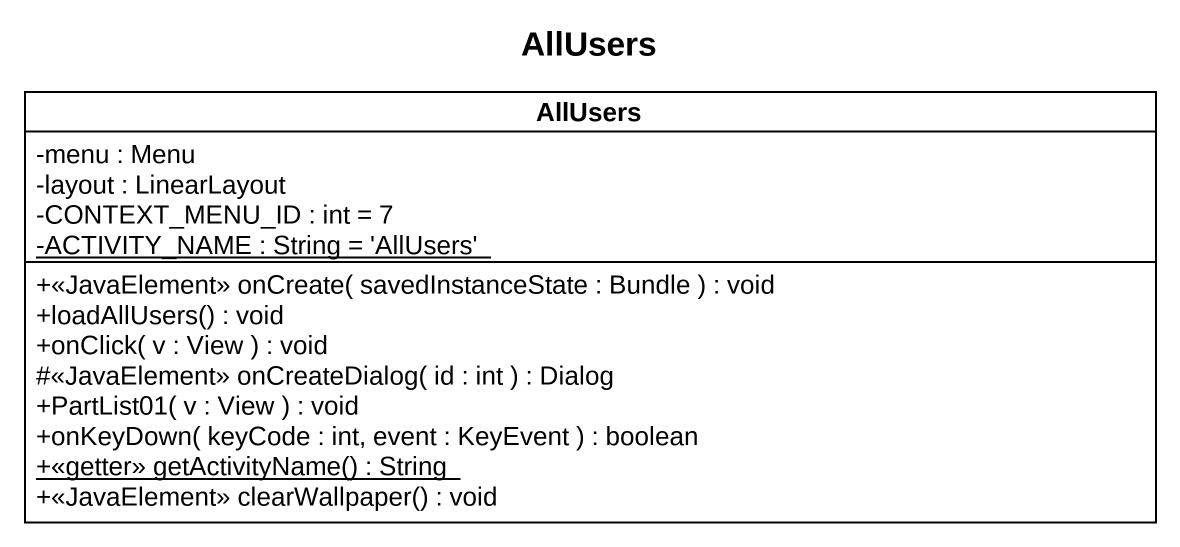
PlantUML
@startuml
title AllUsers
hide circle
hide empty members
skinparam classAttributeIconSize 0
class AllUsers {
  -menu : Menu
  -layout : LinearLayout
  -CONTEXT_MENU_ID : int = 7
  {static} -ACTIVITY_NAME : String = 'AllUsers'
  +<<JavaElement>> onCreate( savedInstanceState : Bundle ) : void
  +loadAllUsers() : void
  +onClick( v : View ) : void
  #<<JavaElement>> onCreateDialog( id : int ) : Dialog
  +PartList01( v : View ) : void
  +onKeyDown( keyCode : int, event : KeyEvent ) : boolean
  {static} +<<getter>> getActivityName() : String
  +<<JavaElement>> clearWallpaper() : void
}
@enduml
